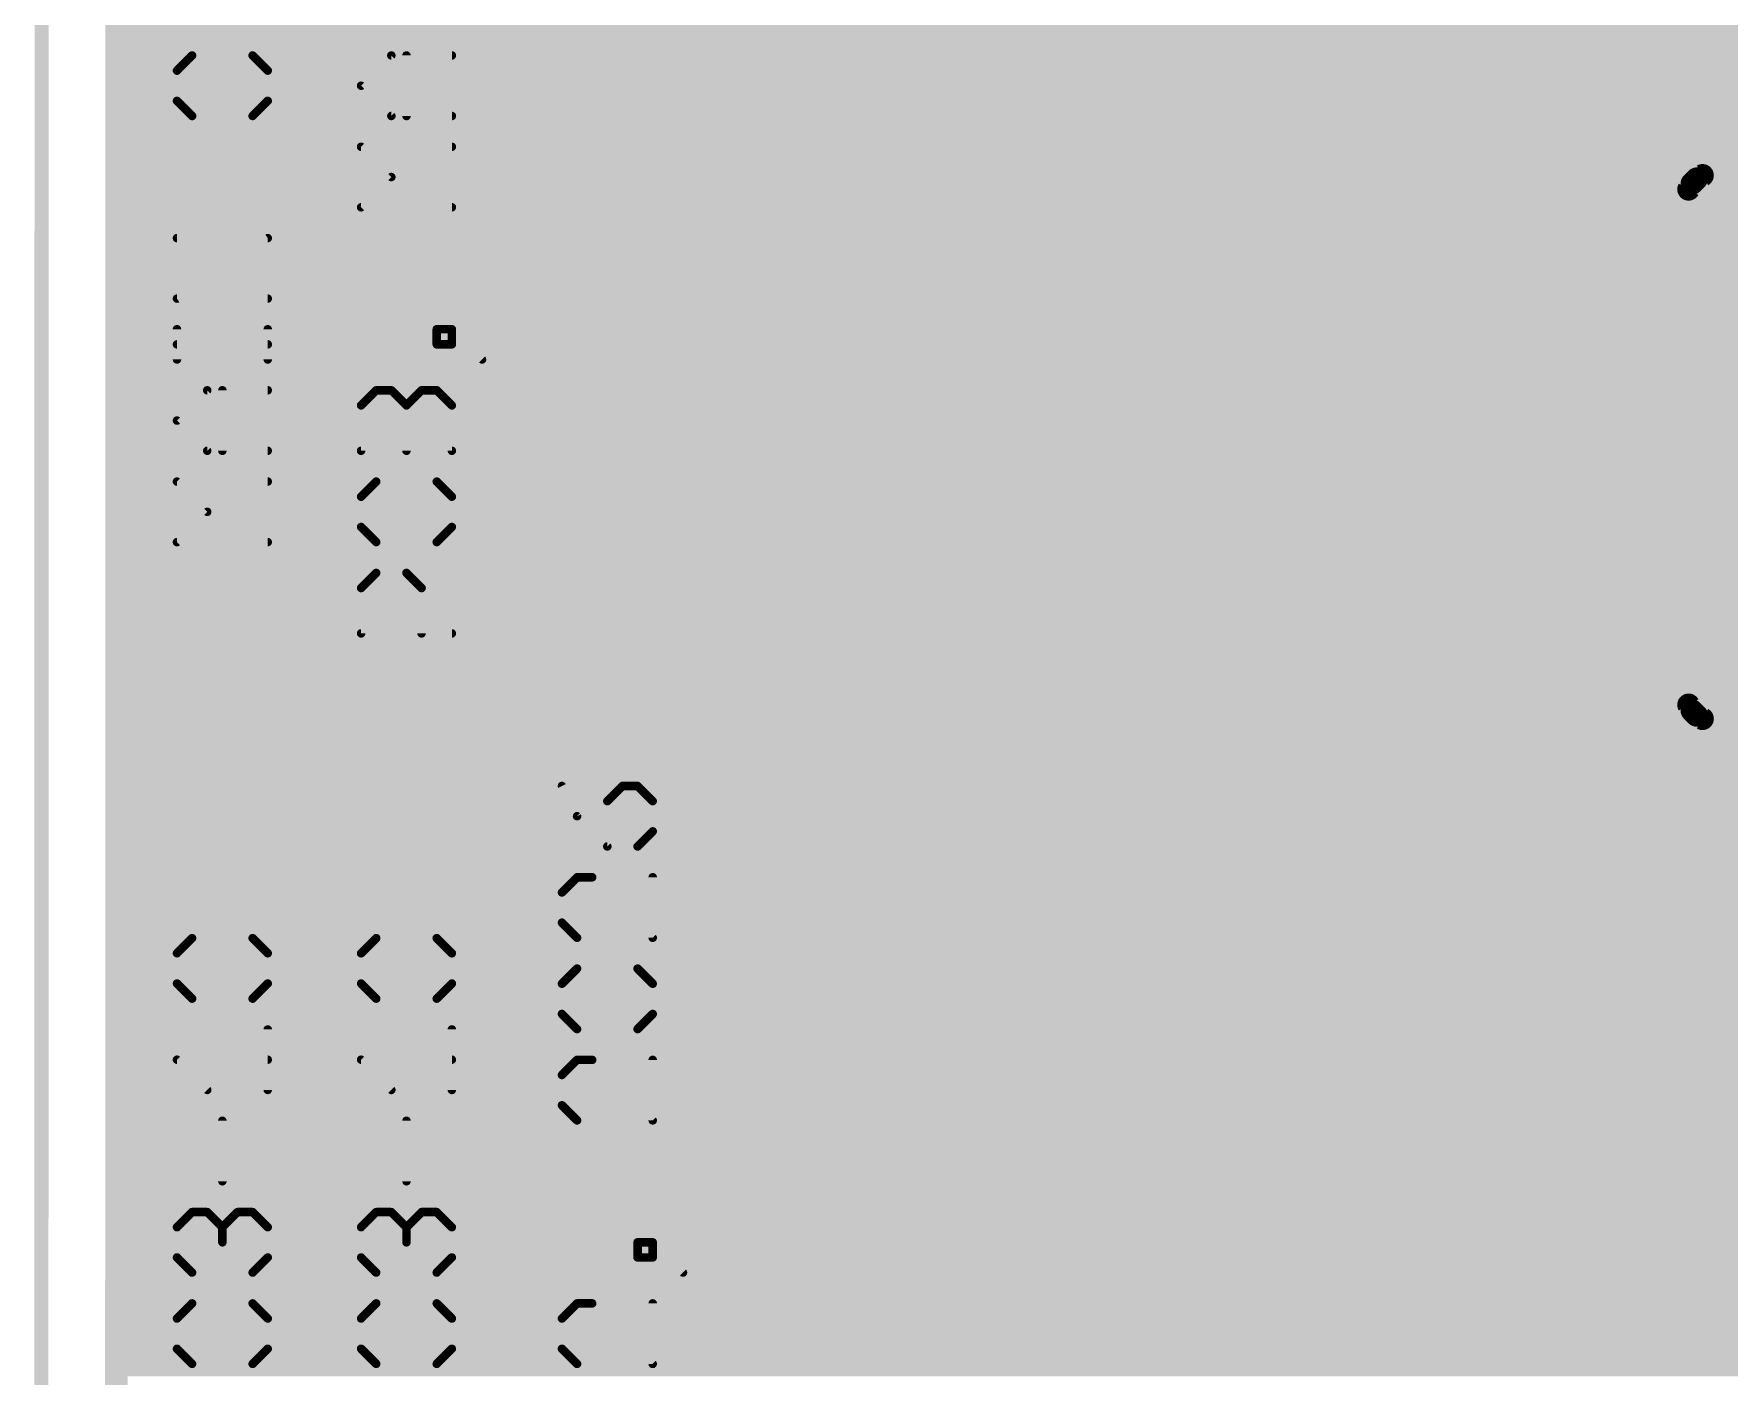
# Model space of a CAD drawing. Extents: x 0 to 10.8, y 0 to 6.1.
# Drawn here: x -0.006 to 1.19, y 1.608 to 2.556 of the extents above; entities that cross this region are included whole.
import ezdxf

# ---------------------------------------------------------------- set-up
doc = ezdxf.new("R2010")
doc.units = 0
for name, color, linetype in [('1', 22, 'CONTINUOUS'), ('16', 175, 'CONTINUOUS'), ('20', 7, 'CONTINUOUS'), ('25', 253, 'CONTINUOUS'), ('29', 253, 'CONTINUOUS'), ('31', 253, 'CONTINUOUS')]:
    doc.layers.add(name, color=color, linetype=linetype)

# ---------------------------------------------------------------- blocks, each defined once
blk = doc.blocks.new('RECT')
blk.add_solid([(-0.5, -0.5), (0.5, -0.5), (-0.5, 0.5), (0.5, 0.5)])

msp = doc.modelspace()

# ---------------------------------------------------------------- linework, layer by layer
at = {"layer": '1', "const_width": 0.016}
for points in [[(0.052252, 0.24398), (0.052953, 4.289807)], [(0.05265, 2.56), (1.534843, 2.56)], [(0.05265, 2.544), (1.550843, 2.544)], [(0.052646, 2.528), (1.566843, 2.528)], [(0.052642, 2.512), (1.582843, 2.512)], [(0.052642, 2.496), (1.598843, 2.496)], [(0.052638, 2.48), (1.614843, 2.48)], [(0.052634, 2.464), (1.630843, 2.464)], [(1.176248, 2.456854), (1.171673, 2.455626)], [(1.395626, 2.456854), (1.176248, 2.456854)], [(0.05263, 2.448), (1.163118, 2.448)], [(1.16185, 2.445803), (1.160622, 2.441228)], [(1.164217, 2.449909), (1.16185, 2.445803)], [(1.167567, 2.45326), (1.164217, 2.449909)], [(1.171673, 2.455626), (1.167567, 2.45326)], [(1.160622, 2.441228), (1.160622, 2.271846)], [(0.05263, 2.432), (1.160622, 2.432)], [(0.052626, 2.416), (1.160622, 2.416)], [(0.052622, 2.4), (1.160622, 2.4)], [(0.052622, 2.384), (1.160622, 2.384)], [(0.052618, 2.368), (1.160622, 2.368)], [(0.052614, 2.352), (1.160622, 2.352)], [(0.052614, 2.336), (1.160622, 2.336)], [(0.05261, 2.32), (1.160622, 2.32)], [(0.052606, 2.304), (1.160622, 2.304)], [(0.052602, 2.288), (1.160622, 2.288)], [(0.052602, 2.272), (1.160622, 2.272)], [(1.160622, 2.271846), (1.395606, 2.271846)], [(0.052598, 2.256), (1.395606, 2.256)], [(1.395606, 2.255862), (1.160622, 2.255862)], [(1.160622, 2.255862), (1.160622, 2.086484)], [(0.052594, 2.24), (1.160622, 2.24)], [(0.052594, 2.224), (1.160622, 2.224)], [(0.052591, 2.208), (1.160622, 2.208)], [(0.052587, 2.192), (1.160622, 2.192)], [(0.052587, 2.176), (1.160622, 2.176)], [(0.052583, 2.16), (1.160622, 2.16)], [(0.052579, 2.144), (1.160622, 2.144)], [(0.052575, 2.128), (1.160622, 2.128)], [(0.052575, 2.112), (1.160622, 2.112)], [(0.052571, 2.096), (1.160622, 2.096)], [(1.160622, 2.086484), (1.16185, 2.081909)], [(0.052567, 2.08), (1.162949, 2.08)], [(1.16185, 2.081909), (1.164217, 2.077803)], [(1.164217, 2.077803), (1.167567, 2.074453)], [(1.167567, 2.074453), (1.171673, 2.072087)], [(0.052567, 2.064), (1.651, 2.064)], [(1.171673, 2.072087), (1.176248, 2.070858)], [(1.176248, 2.070858), (1.395626, 2.070858)], [(0.052563, 2.048), (1.651, 2.048)], [(0.052559, 2.032), (1.651, 2.032)], [(0.052555, 2.016), (1.655654, 2.016)], [(0.052555, 2), (1.669843, 2)], [(0.052551, 1.984), (1.685843, 1.984)], [(0.052547, 1.968), (1.701843, 1.968)], [(0.052547, 1.952), (1.717843, 1.952)], [(0.052543, 1.936), (1.733843, 1.936)], [(0.052539, 1.92), (1.749673, 1.92)], [(0.052539, 1.904), (1.760189, 1.904)], [(0.052535, 1.888), (1.839, 1.888)], [(0.052531, 1.872), (1.796091, 1.872)], [(0.052528, 1.856), (1.789, 1.856)], [(0.052528, 1.84), (1.785303, 1.84)], [(0.052524, 1.824), (1.573193, 1.824)], [(0.05252, 1.808), (1.563846, 1.808)], [(0.05252, 1.792), (1.551846, 1.792)], [(0.052516, 1.776), (1.535846, 1.776)], [(0.052512, 1.76), (1.519846, 1.76)], [(0.052508, 1.744), (1.503846, 1.744)], [(0.052508, 1.728), (1.487846, 1.728)], [(0.052504, 1.712), (1.471846, 1.712)], [(0.0525, 1.696), (1.455846, 1.696)], [(0.0525, 1.68), (1.439846, 1.68)], [(0.052496, 1.664), (1.423846, 1.664)], [(0.052492, 1.648), (1.407846, 1.648)], [(0.052492, 1.632), (1.391846, 1.632)], [(0.052488, 1.616), (1.375846, 1.616)]]:
    msp.add_lwpolyline(points, dxfattribs=at)
at = {"layer": '1', "const_width": 0.008}
for points in [[(0.05265, 2.564, 1), (0.05265, 2.556)], [(0.05265, 2.548, 1), (0.05265, 2.54)], [(0.052646, 2.532, 1), (0.052646, 2.524)], [(0.052642, 2.516, 1), (0.052642, 2.508)], [(0.052642, 2.5, 1), (0.052642, 2.492)], [(0.052638, 2.484, 1), (0.052638, 2.476)], [(0.052634, 2.468, 1), (0.052634, 2.46)], [(1.176248, 2.460854, 1), (1.176248, 2.452854)], [(1.177285, 2.452991, 1), (1.175211, 2.460717)], [(0.05263, 2.452, 1), (0.05263, 2.444)], [(1.165714, 2.444766, 1), (1.157987, 2.44684)], [(1.161388, 2.452738, 1), (1.167045, 2.447081)], [(1.167682, 2.447912, 1), (1.160751, 2.451907)], [(1.163118, 2.444, 1), (1.163118, 2.452)], [(1.16557, 2.456726, 1), (1.169564, 2.449794)], [(1.170395, 2.450431, 1), (1.164739, 2.456088)], [(1.170636, 2.459489, 1), (1.17271, 2.451763)], [(1.17367, 2.45216, 1), (1.169676, 2.459092)], [(1.164622, 2.441228, 1), (1.156622, 2.441228)], [(1.156759, 2.442266, 1), (1.164485, 2.440191)], [(1.158385, 2.4478, 1), (1.165316, 2.443806)], [(0.05263, 2.436, 1), (0.05263, 2.428)], [(1.160622, 2.428, 1), (1.160622, 2.436)], [(0.052626, 2.42, 1), (0.052626, 2.412)], [(1.160622, 2.412, 1), (1.160622, 2.42)], [(0.052622, 2.404, 1), (0.052622, 2.396)], [(1.160622, 2.396, 1), (1.160622, 2.404)], [(0.052622, 2.388, 1), (0.052622, 2.38)], [(1.160622, 2.38, 1), (1.160622, 2.388)], [(0.052618, 2.372, 1), (0.052618, 2.364)], [(1.160622, 2.364, 1), (1.160622, 2.372)], [(0.052614, 2.356, 1), (0.052614, 2.348)], [(1.160622, 2.348, 1), (1.160622, 2.356)], [(0.052614, 2.34, 1), (0.052614, 2.332)], [(1.160622, 2.332, 1), (1.160622, 2.34)], [(0.05261, 2.324, 1), (0.05261, 2.316)], [(1.160622, 2.316, 1), (1.160622, 2.324)], [(0.052606, 2.308, 1), (0.052606, 2.3)], [(1.160622, 2.3, 1), (1.160622, 2.308)], [(0.052602, 2.292, 1), (0.052602, 2.284)], [(1.160622, 2.284, 1), (1.160622, 2.292)], [(0.052602, 2.276, 1), (0.052602, 2.268)], [(1.160622, 2.275846, 1), (1.160622, 2.267846)], [(1.156622, 2.271846, 1), (1.164622, 2.271846)], [(1.160622, 2.268, 1), (1.160622, 2.276)], [(0.052598, 2.26, 1), (0.052598, 2.252)], [(1.160622, 2.259862, 1), (1.160622, 2.251862)], [(1.164622, 2.255862, 1), (1.156622, 2.255862)], [(0.052594, 2.244, 1), (0.052594, 2.236)], [(1.160622, 2.236, 1), (1.160622, 2.244)], [(0.052594, 2.228, 1), (0.052594, 2.22)], [(1.160622, 2.22, 1), (1.160622, 2.228)], [(0.052591, 2.212, 1), (0.052591, 2.204)], [(1.160622, 2.204, 1), (1.160622, 2.212)], [(0.052587, 2.196, 1), (0.052587, 2.188)], [(1.160622, 2.188, 1), (1.160622, 2.196)], [(0.052587, 2.18, 1), (0.052587, 2.172)], [(1.160622, 2.172, 1), (1.160622, 2.18)], [(0.052583, 2.164, 1), (0.052583, 2.156)], [(1.160622, 2.156, 1), (1.160622, 2.164)], [(0.052579, 2.148, 1), (0.052579, 2.14)], [(1.160622, 2.14, 1), (1.160622, 2.148)], [(0.052575, 2.132, 1), (0.052575, 2.124)], [(1.160622, 2.124, 1), (1.160622, 2.132)], [(0.052575, 2.116, 1), (0.052575, 2.108)], [(1.160622, 2.108, 1), (1.160622, 2.116)], [(0.052571, 2.1, 1), (0.052571, 2.092)], [(1.164485, 2.087522, 1), (1.156759, 2.085447)], [(1.160622, 2.092, 1), (1.160622, 2.1)], [(0.052567, 2.084, 1), (0.052567, 2.076)], [(1.156622, 2.086484, 1), (1.164622, 2.086484)], [(1.165316, 2.083907, 1), (1.158385, 2.079912)], [(1.157987, 2.080872, 1), (1.165714, 2.082947)], [(1.167045, 2.080632, 1), (1.161388, 2.074975)], [(1.160751, 2.075806, 1), (1.167682, 2.0798)], [(1.162949, 2.076, 1), (1.162949, 2.084)], [(1.169564, 2.077919, 1), (1.16557, 2.070987)], [(0.052567, 2.068, 1), (0.052567, 2.06)], [(1.164739, 2.071624, 1), (1.170395, 2.077281)], [(1.17271, 2.07595, 1), (1.170636, 2.068223)], [(1.169676, 2.068621, 1), (1.17367, 2.075552)], [(1.176248, 2.074858, 1), (1.176248, 2.066858)], [(1.175211, 2.066995, 1), (1.177285, 2.074721)], [(0.052563, 2.052, 1), (0.052563, 2.044)], [(0.052559, 2.036, 1), (0.052559, 2.028)], [(0.052555, 2.02, 1), (0.052555, 2.012)], [(0.052555, 2.004, 1), (0.052555, 1.996)], [(0.052551, 1.988, 1), (0.052551, 1.98)], [(0.052547, 1.972, 1), (0.052547, 1.964)], [(0.052547, 1.956, 1), (0.052547, 1.948)], [(0.052543, 1.94, 1), (0.052543, 1.932)], [(0.052539, 1.924, 1), (0.052539, 1.916)], [(0.052539, 1.908, 1), (0.052539, 1.9)], [(0.052535, 1.892, 1), (0.052535, 1.884)], [(0.052531, 1.876, 1), (0.052531, 1.868)], [(0.052528, 1.86, 1), (0.052528, 1.852)], [(0.052528, 1.844, 1), (0.052528, 1.836)], [(0.052524, 1.828, 1), (0.052524, 1.82)], [(0.05252, 1.812, 1), (0.05252, 1.804)], [(0.05252, 1.796, 1), (0.05252, 1.788)], [(0.052516, 1.78, 1), (0.052516, 1.772)], [(0.052512, 1.764, 1), (0.052512, 1.756)], [(0.052508, 1.748, 1), (0.052508, 1.74)], [(0.052508, 1.732, 1), (0.052508, 1.724)], [(0.052504, 1.716, 1), (0.052504, 1.708)], [(0.0525, 1.7, 1), (0.0525, 1.692)], [(0.0525, 1.684, 1), (0.0525, 1.676)], [(0.052496, 1.668, 1), (0.052496, 1.66)], [(0.052492, 1.652, 1), (0.052492, 1.644)], [(0.052492, 1.636, 1), (0.052492, 1.628)], [(0.052488, 1.62, 1), (0.052488, 1.612)]]:
    msp.add_lwpolyline(points, format="xyb", dxfattribs=at)
at = {"layer": '16', "const_width": 0.016}
for points in [[(0.052252, 0.24398), (0.052953, 4.289807)], [(0.05265, 2.56), (1.474846, 2.56)], [(0.05265, 2.544), (1.490846, 2.544)], [(0.052646, 2.528), (1.506846, 2.528)], [(0.052642, 2.512), (1.522846, 2.512)], [(0.052642, 2.496), (1.538846, 2.496)], [(0.052638, 2.48), (1.554846, 2.48)], [(0.052634, 2.464), (1.570846, 2.464)], [(0.05263, 2.448), (1.586846, 2.448)], [(0.05263, 2.432), (1.602846, 2.432)], [(0.052626, 2.416), (1.618846, 2.416)], [(0.052622, 2.4), (1.634846, 2.4)], [(0.052622, 2.384), (1.650846, 2.384)], [(0.052618, 2.368), (1.666846, 2.368)], [(0.052614, 2.352), (1.682846, 2.352)], [(0.052614, 2.336), (1.698846, 2.336)], [(0.05261, 2.32), (1.714846, 2.32)], [(0.052606, 2.304), (1.730846, 2.304)], [(0.052602, 2.288), (1.746846, 2.288)], [(0.052602, 2.272), (1.762846, 2.272)], [(0.052598, 2.256), (1.778846, 2.256)], [(0.052594, 2.24), (1.794846, 2.24)], [(0.052594, 2.224), (1.810846, 2.224)], [(0.052591, 2.208), (1.826846, 2.208)], [(0.052587, 2.192), (1.842846, 2.192)], [(0.052587, 2.176), (1.858846, 2.176)], [(0.052583, 2.16), (1.874846, 2.16)], [(0.052579, 2.144), (1.890846, 2.144)], [(0.052575, 2.128), (1.906846, 2.128)], [(0.052575, 2.112), (1.767303, 2.112)], [(0.052571, 2.096), (1.751303, 2.096)], [(0.052567, 2.08), (1.735303, 2.08)], [(0.052567, 2.064), (1.719303, 2.064)], [(0.052563, 2.048), (1.703303, 2.048)], [(0.052559, 2.032), (1.687303, 2.032)], [(0.052555, 2.016), (1.671303, 2.016)], [(0.052555, 2), (1.655303, 2)], [(0.052551, 1.984), (1.639303, 1.984)], [(0.052547, 1.968), (1.623303, 1.968)], [(0.052547, 1.952), (1.607303, 1.952)], [(0.052543, 1.936), (1.591303, 1.936)], [(0.052539, 1.92), (1.575303, 1.92)], [(0.052539, 1.904), (1.559303, 1.904)], [(0.052535, 1.888), (1.543303, 1.888)], [(0.052531, 1.872), (1.527303, 1.872)], [(0.052528, 1.856), (1.511303, 1.856)], [(0.052528, 1.84), (1.495303, 1.84)], [(0.052524, 1.824), (1.479303, 1.824)], [(0.05252, 1.808), (1.463303, 1.808)], [(0.05252, 1.792), (1.447303, 1.792)], [(0.052516, 1.776), (1.431303, 1.776)], [(0.052512, 1.76), (1.415303, 1.76)], [(0.052508, 1.744), (1.399303, 1.744)], [(0.052508, 1.728), (1.383303, 1.728)], [(0.052504, 1.712), (1.367303, 1.712)], [(0.0525, 1.696), (1.351303, 1.696)], [(0.0525, 1.68), (1.335303, 1.68)], [(0.052496, 1.664), (1.319303, 1.664)], [(0.052492, 1.648), (1.303303, 1.648)], [(0.052492, 1.632), (1.287303, 1.632)], [(0.052488, 1.616), (1.271303, 1.616)]]:
    msp.add_lwpolyline(points, dxfattribs=at)
at = {"layer": '16', "const_width": 0.008}
for points in [[(0.05265, 2.564, 1), (0.05265, 2.556)], [(0.05265, 2.548, 1), (0.05265, 2.54)], [(0.052646, 2.532, 1), (0.052646, 2.524)], [(0.052642, 2.516, 1), (0.052642, 2.508)], [(0.052642, 2.5, 1), (0.052642, 2.492)], [(0.052638, 2.484, 1), (0.052638, 2.476)], [(0.052634, 2.468, 1), (0.052634, 2.46)], [(0.05263, 2.452, 1), (0.05263, 2.444)], [(0.05263, 2.436, 1), (0.05263, 2.428)], [(0.052626, 2.42, 1), (0.052626, 2.412)], [(0.052622, 2.404, 1), (0.052622, 2.396)], [(0.052622, 2.388, 1), (0.052622, 2.38)], [(0.052618, 2.372, 1), (0.052618, 2.364)], [(0.052614, 2.356, 1), (0.052614, 2.348)], [(0.052614, 2.34, 1), (0.052614, 2.332)], [(0.05261, 2.324, 1), (0.05261, 2.316)], [(0.052606, 2.308, 1), (0.052606, 2.3)], [(0.052602, 2.292, 1), (0.052602, 2.284)], [(0.052602, 2.276, 1), (0.052602, 2.268)], [(0.052598, 2.26, 1), (0.052598, 2.252)], [(0.052594, 2.244, 1), (0.052594, 2.236)], [(0.052594, 2.228, 1), (0.052594, 2.22)], [(0.052591, 2.212, 1), (0.052591, 2.204)], [(0.052587, 2.196, 1), (0.052587, 2.188)], [(0.052587, 2.18, 1), (0.052587, 2.172)], [(0.052583, 2.164, 1), (0.052583, 2.156)], [(0.052579, 2.148, 1), (0.052579, 2.14)], [(0.052575, 2.132, 1), (0.052575, 2.124)], [(0.052575, 2.116, 1), (0.052575, 2.108)], [(0.052571, 2.1, 1), (0.052571, 2.092)], [(0.052567, 2.084, 1), (0.052567, 2.076)], [(0.052567, 2.068, 1), (0.052567, 2.06)], [(0.052563, 2.052, 1), (0.052563, 2.044)], [(0.052559, 2.036, 1), (0.052559, 2.028)], [(0.052555, 2.02, 1), (0.052555, 2.012)], [(0.052555, 2.004, 1), (0.052555, 1.996)], [(0.052551, 1.988, 1), (0.052551, 1.98)], [(0.052547, 1.972, 1), (0.052547, 1.964)], [(0.052547, 1.956, 1), (0.052547, 1.948)], [(0.052543, 1.94, 1), (0.052543, 1.932)], [(0.052539, 1.924, 1), (0.052539, 1.916)], [(0.052539, 1.908, 1), (0.052539, 1.9)], [(0.052535, 1.892, 1), (0.052535, 1.884)], [(0.052531, 1.876, 1), (0.052531, 1.868)], [(0.052528, 1.86, 1), (0.052528, 1.852)], [(0.052528, 1.844, 1), (0.052528, 1.836)], [(0.052524, 1.828, 1), (0.052524, 1.82)], [(0.05252, 1.812, 1), (0.05252, 1.804)], [(0.05252, 1.796, 1), (0.05252, 1.788)], [(0.052516, 1.78, 1), (0.052516, 1.772)], [(0.052512, 1.764, 1), (0.052512, 1.756)], [(0.052508, 1.748, 1), (0.052508, 1.74)], [(0.052508, 1.732, 1), (0.052508, 1.724)], [(0.052504, 1.716, 1), (0.052504, 1.708)], [(0.0525, 1.7, 1), (0.0525, 1.692)], [(0.0525, 1.684, 1), (0.0525, 1.676)], [(0.052496, 1.668, 1), (0.052496, 1.66)], [(0.052492, 1.652, 1), (0.052492, 1.644)], [(0.052492, 1.636, 1), (0.052492, 1.628)], [(0.052488, 1.62, 1), (0.052488, 1.612)]]:
    msp.add_lwpolyline(points, format="xyb", dxfattribs=at)
at = {"layer": '20', "const_width": 0.01}
msp.add_lwpolyline([(0, 4.527559), (-0.000787, -0.007874)], dxfattribs=at)
at = {"layer": '25', "const_width": 0.006}
for points in [[(0.105846, 2.540264), (0.095173, 2.529587)], [(0.159224, 2.529587), (0.148551, 2.540264)], [(0.225094, 2.518913), (0.246445, 2.540264)], [(0.246445, 2.540264), (0.289146, 2.540264)], [(0.257122, 2.497563), (0.257122, 2.540264)], [(0.095173, 2.529587), (0.095173, 2.508236)], [(0.159224, 2.508236), (0.159224, 2.529587)], [(0.246445, 2.497563), (0.225094, 2.518913)], [(0.095173, 2.508236), (0.105846, 2.497563)], [(0.105846, 2.497563), (0.148551, 2.497563)], [(0.148551, 2.497563), (0.159224, 2.508236)], [(0.289146, 2.497563), (0.246445, 2.497563)], [(0.246445, 2.454461), (0.225094, 2.475811)], [(0.225094, 2.475811), (0.289146, 2.475811)], [(0.225094, 2.43311), (0.246445, 2.454461)], [(0.289146, 2.43311), (0.225094, 2.43311)], [(0.095173, 2.368657), (0.159224, 2.411358)], [(0.159224, 2.411358), (0.095173, 2.411358)], [(0.159224, 2.368657), (0.095173, 2.368657)], [(0.095173, 2.325689), (0.095173, 2.347039)], [(0.159224, 2.325689), (0.159224, 2.347039)], [(0.289146, 2.347039), (0.278472, 2.347039)], [(0.278472, 2.347039), (0.278472, 2.336362)], [(0.310496, 2.325689), (0.289146, 2.347039)], [(0.289146, 2.336362), (0.289146, 2.347039)], [(0.159224, 2.336362), (0.095173, 2.336362)], [(0.278472, 2.336362), (0.289146, 2.336362)], [(0.095173, 2.282587), (0.116524, 2.303937)], [(0.116524, 2.303937), (0.159224, 2.303937)], [(0.127201, 2.261236), (0.127201, 2.303937)], [(0.225094, 2.29326), (0.235768, 2.303937)], [(0.235768, 2.303937), (0.246445, 2.303937)], [(0.246445, 2.303937), (0.257122, 2.29326)], [(0.257122, 2.29326), (0.267795, 2.303937)], [(0.267795, 2.303937), (0.278472, 2.303937)], [(0.278472, 2.303937), (0.289146, 2.29326)], [(0.116524, 2.261236), (0.095173, 2.282587)], [(0.225094, 2.261236), (0.225094, 2.29326)], [(0.257122, 2.261236), (0.257122, 2.29326)], [(0.289146, 2.29326), (0.289146, 2.261236)], [(0.159224, 2.261236), (0.116524, 2.261236)], [(0.289146, 2.261236), (0.225094, 2.261236)], [(0.116524, 2.218134), (0.095173, 2.239484)], [(0.095173, 2.239484), (0.159224, 2.239484)], [(0.235768, 2.239484), (0.225094, 2.228807)], [(0.289146, 2.228807), (0.278472, 2.239484)], [(0.225094, 2.228807), (0.225094, 2.207457)], [(0.289146, 2.207457), (0.289146, 2.228807)], [(0.095173, 2.196783), (0.116524, 2.218134)], [(0.225094, 2.207457), (0.235768, 2.196783)], [(0.278472, 2.196783), (0.289146, 2.207457)], [(0.159224, 2.196783), (0.095173, 2.196783)], [(0.235768, 2.196783), (0.278472, 2.196783)], [(0.225094, 2.164354), (0.235768, 2.175031)], [(0.235768, 2.175031), (0.257122, 2.175031)], [(0.257122, 2.175031), (0.267795, 2.164354)], [(0.225094, 2.132331), (0.225094, 2.164354)], [(0.267795, 2.164354), (0.267795, 2.132331)], [(0.289146, 2.132331), (0.225094, 2.132331)], [(0.366827, 2.024642), (0.3775, 2.003291)], [(0.409528, 2.024642), (0.398854, 2.013965)], [(0.420205, 2.024642), (0.409528, 2.024642)], [(0.430878, 2.013965), (0.420205, 2.024642)], [(0.398854, 2.013965), (0.398854, 1.981941)], [(0.430878, 1.992614), (0.430878, 2.013965)], [(0.3775, 2.003291), (0.398854, 1.981941)], [(0.420205, 1.981941), (0.430878, 1.992614)], [(0.398854, 1.981941), (0.420205, 1.981941)], [(0.3775, 1.960189), (0.366827, 1.949512)], [(0.388177, 1.960189), (0.3775, 1.960189)], [(0.430878, 1.917488), (0.388177, 1.960189)], [(0.430878, 1.960189), (0.430878, 1.917488)], [(0.366827, 1.949512), (0.366827, 1.928161)], [(0.366827, 1.928161), (0.3775, 1.917488)], [(0.095173, 1.906543), (0.105846, 1.91722)], [(0.105846, 1.91722), (0.148551, 1.91722)], [(0.148551, 1.87452), (0.105846, 1.91722)], [(0.148551, 1.91722), (0.159224, 1.906543)], [(0.225094, 1.906543), (0.235768, 1.91722)], [(0.235768, 1.91722), (0.278472, 1.91722)], [(0.278472, 1.87452), (0.235768, 1.91722)], [(0.278472, 1.91722), (0.289146, 1.906543)], [(0.095173, 1.885193), (0.095173, 1.906543)], [(0.159224, 1.906543), (0.159224, 1.885193)], [(0.225094, 1.885193), (0.225094, 1.906543)], [(0.289146, 1.906543), (0.289146, 1.885193)], [(0.366827, 1.885059), (0.3775, 1.895736)], [(0.3775, 1.895736), (0.420205, 1.895736)], [(0.420205, 1.853035), (0.3775, 1.895736)], [(0.420205, 1.895736), (0.430878, 1.885059)], [(0.105846, 1.87452), (0.095173, 1.885193)], [(0.159224, 1.885193), (0.148551, 1.87452)], [(0.235768, 1.87452), (0.225094, 1.885193)], [(0.289146, 1.885193), (0.278472, 1.87452)], [(0.366827, 1.863709), (0.366827, 1.885059)], [(0.430878, 1.885059), (0.430878, 1.863709)], [(0.148551, 1.87452), (0.105846, 1.87452)], [(0.278472, 1.87452), (0.235768, 1.87452)], [(0.3775, 1.853035), (0.366827, 1.863709)], [(0.430878, 1.863709), (0.420205, 1.853035)], [(0.159224, 1.810067), (0.159224, 1.852768)], [(0.289146, 1.810067), (0.289146, 1.852768)], [(0.420205, 1.853035), (0.3775, 1.853035)], [(0.116524, 1.810067), (0.095173, 1.831417)], [(0.095173, 1.831417), (0.159224, 1.831417)], [(0.246445, 1.810067), (0.225094, 1.831417)], [(0.225094, 1.831417), (0.289146, 1.831417)], [(0.3775, 1.831283), (0.366827, 1.820606)], [(0.388177, 1.831283), (0.3775, 1.831283)], [(0.430878, 1.788583), (0.388177, 1.831283)], [(0.430878, 1.831283), (0.430878, 1.788583)], [(0.366827, 1.820606), (0.366827, 1.799256)], [(0.366827, 1.799256), (0.3775, 1.788583)], [(0.127201, 1.745614), (0.127201, 1.788315)], [(0.257122, 1.745614), (0.257122, 1.788315)], [(0.095173, 1.713185), (0.105846, 1.723862)], [(0.105846, 1.723862), (0.116524, 1.723862)], [(0.116524, 1.723862), (0.127201, 1.713185)], [(0.127201, 1.713185), (0.137874, 1.723862)], [(0.137874, 1.723862), (0.148551, 1.723862)], [(0.148551, 1.723862), (0.159224, 1.713185)], [(0.225094, 1.713185), (0.235768, 1.723862)], [(0.235768, 1.723862), (0.246445, 1.723862)], [(0.246445, 1.723862), (0.257122, 1.713185)], [(0.257122, 1.713185), (0.267795, 1.723862)], [(0.267795, 1.723862), (0.278472, 1.723862)], [(0.278472, 1.723862), (0.289146, 1.713185)], [(0.095173, 1.691835), (0.095173, 1.713185)], [(0.127201, 1.713185), (0.127201, 1.702512)], [(0.159224, 1.713185), (0.159224, 1.691835)], [(0.225094, 1.691835), (0.225094, 1.713185)], [(0.257122, 1.713185), (0.257122, 1.702512)], [(0.289146, 1.713185), (0.289146, 1.691835)], [(0.430878, 1.702512), (0.420205, 1.702512)], [(0.420205, 1.702512), (0.420205, 1.691835)], [(0.452228, 1.681161), (0.430878, 1.702512)], [(0.430878, 1.691835), (0.430878, 1.702512)], [(0.105846, 1.681161), (0.095173, 1.691835)], [(0.159224, 1.691835), (0.148551, 1.681161)], [(0.235768, 1.681161), (0.225094, 1.691835)], [(0.289146, 1.691835), (0.278472, 1.681161)], [(0.420205, 1.691835), (0.430878, 1.691835)], [(0.095173, 1.648732), (0.105846, 1.659409)], [(0.095173, 1.627382), (0.095173, 1.648732)], [(0.105846, 1.659409), (0.148551, 1.659409)], [(0.148551, 1.616709), (0.105846, 1.659409)], [(0.148551, 1.659409), (0.159224, 1.648732)], [(0.159224, 1.648732), (0.159224, 1.627382)], [(0.225094, 1.648732), (0.235768, 1.659409)], [(0.225094, 1.627382), (0.225094, 1.648732)], [(0.235768, 1.659409), (0.278472, 1.659409)], [(0.278472, 1.616709), (0.235768, 1.659409)], [(0.278472, 1.659409), (0.289146, 1.648732)], [(0.289146, 1.648732), (0.289146, 1.627382)], [(0.3775, 1.659409), (0.366827, 1.648732)], [(0.366827, 1.648732), (0.366827, 1.627382)], [(0.388177, 1.659409), (0.3775, 1.659409)], [(0.430878, 1.616709), (0.388177, 1.659409)], [(0.430878, 1.659409), (0.430878, 1.616709)], [(0.105846, 1.616709), (0.095173, 1.627382)], [(0.159224, 1.627382), (0.148551, 1.616709)], [(0.235768, 1.616709), (0.225094, 1.627382)], [(0.289146, 1.627382), (0.278472, 1.616709)], [(0.366827, 1.627382), (0.3775, 1.616709)], [(0.148551, 1.616709), (0.105846, 1.616709)], [(0.278472, 1.616709), (0.235768, 1.616709)]]:
    msp.add_lwpolyline(points, dxfattribs=at)
at = {"layer": '25', "const_width": 0.003}
for points in [[(0.106907, 2.539203, 1), (0.104786, 2.541324)], [(0.149612, 2.541324, 1), (0.14749, 2.539203)], [(0.246445, 2.541764, 1), (0.246445, 2.538764)], [(0.247506, 2.539203, 1), (0.245384, 2.541324)], [(0.258622, 2.540264, 1), (0.255622, 2.540264)], [(0.289146, 2.538764, 1), (0.289146, 2.541764)], [(0.096673, 2.529587, 1), (0.093673, 2.529587)], [(0.094112, 2.530647, 1), (0.096234, 2.528526)], [(0.160724, 2.529587, 1), (0.157724, 2.529587)], [(0.158164, 2.528526, 1), (0.160285, 2.530647)], [(0.226155, 2.519974, 1), (0.224034, 2.517853)], [(0.224034, 2.519974, 1), (0.226155, 2.517853)], [(0.093673, 2.508236, 1), (0.096673, 2.508236)], [(0.096234, 2.509297, 1), (0.094113, 2.507176)], [(0.105846, 2.499063, 1), (0.105846, 2.496063)], [(0.104786, 2.496502, 1), (0.106907, 2.498624)], [(0.147491, 2.498624, 1), (0.149612, 2.496502)], [(0.148551, 2.496063, 1), (0.148551, 2.499063)], [(0.157724, 2.508236, 1), (0.160724, 2.508236)], [(0.160285, 2.507176, 1), (0.158164, 2.509297)], [(0.246445, 2.499063, 1), (0.246445, 2.496063)], [(0.245384, 2.496502, 1), (0.247506, 2.498624)], [(0.289146, 2.496063, 1), (0.289146, 2.499063)], [(0.255622, 2.497563, 1), (0.258622, 2.497563)], [(0.226155, 2.476872, 1), (0.224034, 2.47475)], [(0.225094, 2.477311, 1), (0.225094, 2.474311)], [(0.289146, 2.474311, 1), (0.289146, 2.477311)], [(0.247506, 2.4534, 1), (0.245384, 2.455521)], [(0.245384, 2.4534, 1), (0.247506, 2.455521)], [(0.225094, 2.43461, 1), (0.225094, 2.43161)], [(0.224034, 2.434171, 1), (0.226155, 2.43205)], [(0.289146, 2.43161, 1), (0.289146, 2.43461)], [(0.095173, 2.412858, 1), (0.095173, 2.409858)], [(0.160056, 2.41011, 1), (0.158392, 2.412606)], [(0.159224, 2.409858, 1), (0.159224, 2.412858)], [(0.095173, 2.370157, 1), (0.095173, 2.367157)], [(0.094341, 2.369906, 1), (0.096005, 2.367409)], [(0.159224, 2.367157, 1), (0.159224, 2.370157)], [(0.096673, 2.347039, 1), (0.093673, 2.347039)], [(0.160724, 2.347039, 1), (0.157724, 2.347039)], [(0.278472, 2.348539, 1), (0.278472, 2.345539)], [(0.279972, 2.347039, 1), (0.276972, 2.347039)], [(0.290206, 2.3481, 1), (0.288085, 2.345979)], [(0.290646, 2.347039, 1), (0.287646, 2.347039)], [(0.289146, 2.345539, 1), (0.289146, 2.348539)], [(0.095173, 2.337862, 1), (0.095173, 2.334862)], [(0.159224, 2.334862, 1), (0.159224, 2.337862)], [(0.278472, 2.337862, 1), (0.278472, 2.334862)], [(0.276972, 2.336362, 1), (0.279972, 2.336362)], [(0.287646, 2.336362, 1), (0.290646, 2.336362)], [(0.289146, 2.334862, 1), (0.289146, 2.337862)], [(0.093673, 2.325689, 1), (0.096673, 2.325689)], [(0.157724, 2.325689, 1), (0.160724, 2.325689)], [(0.309435, 2.324628, 1), (0.311557, 2.32675)], [(0.116524, 2.305437, 1), (0.116524, 2.302437)], [(0.117584, 2.302876, 1), (0.115463, 2.304998)], [(0.128701, 2.303937, 1), (0.125701, 2.303937)], [(0.159224, 2.302437, 1), (0.159224, 2.305437)], [(0.235768, 2.305437, 1), (0.235768, 2.302437)], [(0.236829, 2.302877, 1), (0.234707, 2.304997)], [(0.247506, 2.304998, 1), (0.245384, 2.302876)], [(0.246445, 2.302437, 1), (0.246445, 2.305437)], [(0.267795, 2.305437, 1), (0.267795, 2.302437)], [(0.268856, 2.302877, 1), (0.266734, 2.304997)], [(0.279533, 2.304997, 1), (0.277412, 2.302877)], [(0.278472, 2.302437, 1), (0.278472, 2.305437)], [(0.096234, 2.283647, 1), (0.094113, 2.281526)], [(0.094113, 2.283647, 1), (0.096234, 2.281526)], [(0.226594, 2.29326, 1), (0.223594, 2.29326)], [(0.224034, 2.29432, 1), (0.226155, 2.292199)], [(0.258622, 2.29326, 1), (0.255622, 2.29326)], [(0.256061, 2.29432, 1), (0.258183, 2.292199)], [(0.256061, 2.292199, 1), (0.258183, 2.294321)], [(0.290646, 2.29326, 1), (0.287646, 2.29326)], [(0.288085, 2.292199, 1), (0.290207, 2.29432)], [(0.116524, 2.262736, 1), (0.116524, 2.259736)], [(0.115463, 2.260176, 1), (0.117584, 2.262297)], [(0.125701, 2.261236, 1), (0.128701, 2.261236)], [(0.159224, 2.259736, 1), (0.159224, 2.262736)], [(0.225094, 2.262736, 1), (0.225094, 2.259736)], [(0.223594, 2.261236, 1), (0.226594, 2.261236)], [(0.255622, 2.261236, 1), (0.258622, 2.261236)], [(0.287646, 2.261236, 1), (0.290646, 2.261236)], [(0.289146, 2.259736, 1), (0.289146, 2.262736)], [(0.095173, 2.240984, 1), (0.095173, 2.237984)], [(0.096234, 2.240545, 1), (0.094113, 2.238424)], [(0.159224, 2.237984, 1), (0.159224, 2.240984)], [(0.236829, 2.238424, 1), (0.234707, 2.240545)], [(0.279533, 2.240545, 1), (0.277412, 2.238424)], [(0.226594, 2.228807, 1), (0.223594, 2.228807)], [(0.224034, 2.229868, 1), (0.226155, 2.227747)], [(0.290646, 2.228807, 1), (0.287646, 2.228807)], [(0.288085, 2.227747, 1), (0.290207, 2.229868)], [(0.117584, 2.217073, 1), (0.115463, 2.219195)], [(0.115463, 2.217073, 1), (0.117584, 2.219195)], [(0.223594, 2.207457, 1), (0.226594, 2.207457)], [(0.226155, 2.208517, 1), (0.224034, 2.206396)], [(0.287646, 2.207457, 1), (0.290646, 2.207457)], [(0.290206, 2.206396, 1), (0.288085, 2.208517)], [(0.095173, 2.198283, 1), (0.095173, 2.195283)], [(0.094113, 2.197844, 1), (0.096234, 2.195723)], [(0.159224, 2.195283, 1), (0.159224, 2.198283)], [(0.235768, 2.198283, 1), (0.235768, 2.195283)], [(0.234707, 2.195723, 1), (0.236828, 2.197844)], [(0.277412, 2.197844, 1), (0.279533, 2.195723)], [(0.278472, 2.195283, 1), (0.278472, 2.198283)], [(0.235768, 2.176531, 1), (0.235768, 2.173531)], [(0.236829, 2.173971, 1), (0.234707, 2.176092)], [(0.258183, 2.176092, 1), (0.256061, 2.173971)], [(0.257122, 2.173531, 1), (0.257122, 2.176531)], [(0.226594, 2.164354, 1), (0.223594, 2.164354)], [(0.224034, 2.165415, 1), (0.226155, 2.163294)], [(0.269295, 2.164354, 1), (0.266295, 2.164354)], [(0.266734, 2.163294, 1), (0.268856, 2.165415)], [(0.225094, 2.133831, 1), (0.225094, 2.130831)], [(0.223594, 2.132331, 1), (0.226594, 2.132331)], [(0.266295, 2.132331, 1), (0.269295, 2.132331)], [(0.289146, 2.130831, 1), (0.289146, 2.133831)], [(0.368168, 2.025312, 1), (0.365485, 2.023971)], [(0.409528, 2.026142, 1), (0.409528, 2.023142)], [(0.410588, 2.023581, 1), (0.408467, 2.025702)], [(0.421266, 2.025702, 1), (0.419144, 2.023581)], [(0.420205, 2.023142, 1), (0.420205, 2.026142)], [(0.400354, 2.013965, 1), (0.397354, 2.013965)], [(0.397793, 2.015025, 1), (0.399915, 2.012904)], [(0.432378, 2.013965, 1), (0.429378, 2.013965)], [(0.429817, 2.012904, 1), (0.431939, 2.015025)], [(0.378561, 2.004352, 1), (0.376439, 2.002231)], [(0.376158, 2.002621, 1), (0.378842, 2.003962)], [(0.429378, 1.992614, 1), (0.432378, 1.992614)], [(0.431939, 1.991554, 1), (0.429817, 1.993675)], [(0.398854, 1.983441, 1), (0.398854, 1.980441)], [(0.397354, 1.981941, 1), (0.400354, 1.981941)], [(0.397794, 1.98088, 1), (0.399915, 1.983002)], [(0.419144, 1.983002, 1), (0.421265, 1.98088)], [(0.420205, 1.980441, 1), (0.420205, 1.983441)], [(0.3775, 1.961689, 1), (0.3775, 1.958689)], [(0.378561, 1.959129, 1), (0.376439, 1.961249)], [(0.389238, 1.96125, 1), (0.387117, 1.959128)], [(0.388177, 1.958689, 1), (0.388177, 1.961689)], [(0.432378, 1.960189, 1), (0.429378, 1.960189)], [(0.368327, 1.949512, 1), (0.365327, 1.949512)], [(0.365766, 1.950572, 1), (0.367888, 1.948451)], [(0.367887, 1.929222, 1), (0.365766, 1.927101)], [(0.365327, 1.928161, 1), (0.368327, 1.928161)], [(0.105846, 1.91872, 1), (0.105846, 1.91572)], [(0.106907, 1.918281, 1), (0.104786, 1.91616)], [(0.106907, 1.91616, 1), (0.104786, 1.918281)], [(0.149612, 1.918281, 1), (0.14749, 1.91616)], [(0.148551, 1.91572, 1), (0.148551, 1.91872)], [(0.235768, 1.91872, 1), (0.235768, 1.91572)], [(0.236828, 1.918281, 1), (0.234707, 1.91616)], [(0.236829, 1.91616, 1), (0.234707, 1.918281)], [(0.279533, 1.918281, 1), (0.277412, 1.91616)], [(0.278472, 1.91572, 1), (0.278472, 1.91872)], [(0.376439, 1.916428, 1), (0.378561, 1.918549)], [(0.429378, 1.917488, 1), (0.432378, 1.917488)], [(0.429817, 1.916428, 1), (0.431939, 1.918549)], [(0.096673, 1.906543, 1), (0.093673, 1.906543)], [(0.094112, 1.907604, 1), (0.096234, 1.905483)], [(0.160724, 1.906543, 1), (0.157724, 1.906543)], [(0.158164, 1.905483, 1), (0.160285, 1.907604)], [(0.226594, 1.906543, 1), (0.223594, 1.906543)], [(0.224034, 1.907604, 1), (0.226155, 1.905483)], [(0.290646, 1.906543, 1), (0.287646, 1.906543)], [(0.288085, 1.905483, 1), (0.290207, 1.907604)], [(0.378561, 1.896797, 1), (0.376439, 1.894676)], [(0.3775, 1.897236, 1), (0.3775, 1.894236)], [(0.378561, 1.894676, 1), (0.376439, 1.896797)], [(0.421266, 1.896797, 1), (0.419144, 1.894676)], [(0.420205, 1.894236, 1), (0.420205, 1.897236)], [(0.096234, 1.886254, 1), (0.094113, 1.884132)], [(0.093673, 1.885193, 1), (0.096673, 1.885193)], [(0.157724, 1.885193, 1), (0.160724, 1.885193)], [(0.160285, 1.884132, 1), (0.158164, 1.886254)], [(0.226155, 1.886254, 1), (0.224034, 1.884132)], [(0.223594, 1.885193, 1), (0.226594, 1.885193)], [(0.287646, 1.885193, 1), (0.290646, 1.885193)], [(0.290206, 1.884132, 1), (0.288085, 1.886254)], [(0.368327, 1.885059, 1), (0.365327, 1.885059)], [(0.365766, 1.88612, 1), (0.367888, 1.883999)], [(0.432378, 1.885059, 1), (0.429378, 1.885059)], [(0.429817, 1.883999, 1), (0.431939, 1.88612)], [(0.105846, 1.87602, 1), (0.105846, 1.87302)], [(0.104786, 1.873459, 1), (0.106907, 1.87558)], [(0.147491, 1.87558, 1), (0.149612, 1.873459)], [(0.147491, 1.873459, 1), (0.149612, 1.87558)], [(0.148551, 1.87302, 1), (0.148551, 1.87602)], [(0.235768, 1.87602, 1), (0.235768, 1.87302)], [(0.234707, 1.873459, 1), (0.236828, 1.87558)], [(0.277412, 1.87558, 1), (0.279533, 1.873459)], [(0.277412, 1.873459, 1), (0.279533, 1.87558)], [(0.278472, 1.87302, 1), (0.278472, 1.87602)], [(0.367887, 1.864769, 1), (0.365766, 1.862648)], [(0.431939, 1.862648, 1), (0.429817, 1.864769)], [(0.160724, 1.852768, 1), (0.157724, 1.852768)], [(0.290646, 1.852768, 1), (0.287646, 1.852768)], [(0.365327, 1.863709, 1), (0.368327, 1.863709)], [(0.3775, 1.854535, 1), (0.3775, 1.851535)], [(0.376439, 1.851975, 1), (0.378561, 1.854096)], [(0.419144, 1.854096, 1), (0.421265, 1.851975)], [(0.419144, 1.851975, 1), (0.421265, 1.854096)], [(0.420205, 1.851535, 1), (0.420205, 1.854535)], [(0.429378, 1.863709, 1), (0.432378, 1.863709)], [(0.095173, 1.832917, 1), (0.095173, 1.829917)], [(0.096234, 1.832478, 1), (0.094113, 1.830357)], [(0.159224, 1.829917, 1), (0.159224, 1.832917)], [(0.225094, 1.832917, 1), (0.225094, 1.829917)], [(0.226155, 1.832478, 1), (0.224034, 1.830357)], [(0.289146, 1.829917, 1), (0.289146, 1.832917)], [(0.3775, 1.832783, 1), (0.3775, 1.829783)], [(0.378561, 1.830223, 1), (0.376439, 1.832344)], [(0.389238, 1.832344, 1), (0.387117, 1.830223)], [(0.388177, 1.829783, 1), (0.388177, 1.832783)], [(0.432378, 1.831283, 1), (0.429378, 1.831283)], [(0.368327, 1.820606, 1), (0.365327, 1.820606)], [(0.365766, 1.821667, 1), (0.367888, 1.819546)], [(0.115463, 1.809006, 1), (0.117584, 1.811128)], [(0.157724, 1.810067, 1), (0.160724, 1.810067)], [(0.245384, 1.809006, 1), (0.247506, 1.811128)], [(0.287646, 1.810067, 1), (0.290646, 1.810067)], [(0.367887, 1.800317, 1), (0.365766, 1.798195)], [(0.365327, 1.799256, 1), (0.368327, 1.799256)], [(0.128701, 1.788315, 1), (0.125701, 1.788315)], [(0.258622, 1.788315, 1), (0.255622, 1.788315)], [(0.376439, 1.787522, 1), (0.378561, 1.789643)], [(0.429378, 1.788583, 1), (0.432378, 1.788583)], [(0.429817, 1.787522, 1), (0.431939, 1.789643)], [(0.125701, 1.745614, 1), (0.128701, 1.745614)], [(0.255622, 1.745614, 1), (0.258622, 1.745614)], [(0.105846, 1.725362, 1), (0.105846, 1.722362)], [(0.106907, 1.722802, 1), (0.104786, 1.724923)], [(0.117584, 1.724923, 1), (0.115463, 1.722802)], [(0.116524, 1.722362, 1), (0.116524, 1.725362)], [(0.137874, 1.725362, 1), (0.137874, 1.722362)], [(0.138935, 1.722802, 1), (0.136813, 1.724923)], [(0.149612, 1.724923, 1), (0.14749, 1.722802)], [(0.148551, 1.722362, 1), (0.148551, 1.725362)], [(0.235768, 1.725362, 1), (0.235768, 1.722362)], [(0.236829, 1.722802, 1), (0.234707, 1.724923)], [(0.247506, 1.724923, 1), (0.245384, 1.722802)], [(0.246445, 1.722362, 1), (0.246445, 1.725362)], [(0.267795, 1.725362, 1), (0.267795, 1.722362)], [(0.268856, 1.722802, 1), (0.266734, 1.724923)], [(0.279533, 1.724923, 1), (0.277412, 1.722802)], [(0.278472, 1.722362, 1), (0.278472, 1.725362)], [(0.096673, 1.713185, 1), (0.093673, 1.713185)], [(0.094112, 1.714246, 1), (0.096234, 1.712125)], [(0.128701, 1.713185, 1), (0.125701, 1.713185)], [(0.12614, 1.714246, 1), (0.128262, 1.712125)], [(0.12614, 1.712124, 1), (0.128261, 1.714246)], [(0.160724, 1.713185, 1), (0.157724, 1.713185)], [(0.158164, 1.712125, 1), (0.160285, 1.714246)], [(0.226594, 1.713185, 1), (0.223594, 1.713185)], [(0.224034, 1.714246, 1), (0.226155, 1.712125)], [(0.258622, 1.713185, 1), (0.255622, 1.713185)], [(0.256061, 1.714246, 1), (0.258183, 1.712125)], [(0.256061, 1.712124, 1), (0.258183, 1.714246)], [(0.290646, 1.713185, 1), (0.287646, 1.713185)], [(0.288085, 1.712125, 1), (0.290207, 1.714246)], [(0.125701, 1.702512, 1), (0.128701, 1.702512)], [(0.255622, 1.702512, 1), (0.258622, 1.702512)], [(0.420205, 1.704012, 1), (0.420205, 1.701012)], [(0.421705, 1.702512, 1), (0.418705, 1.702512)], [(0.431939, 1.703572, 1), (0.429817, 1.701451)], [(0.432378, 1.702512, 1), (0.429378, 1.702512)], [(0.430878, 1.701012, 1), (0.430878, 1.704012)], [(0.093673, 1.691835, 1), (0.096673, 1.691835)], [(0.096234, 1.692895, 1), (0.094113, 1.690774)], [(0.157724, 1.691835, 1), (0.160724, 1.691835)], [(0.160285, 1.690774, 1), (0.158164, 1.692895)], [(0.223594, 1.691835, 1), (0.226594, 1.691835)], [(0.226155, 1.692895, 1), (0.224034, 1.690774)], [(0.287646, 1.691835, 1), (0.290646, 1.691835)], [(0.290206, 1.690774, 1), (0.288085, 1.692895)], [(0.420205, 1.693335, 1), (0.420205, 1.690335)], [(0.418705, 1.691835, 1), (0.421705, 1.691835)], [(0.429378, 1.691835, 1), (0.432378, 1.691835)], [(0.430878, 1.690335, 1), (0.430878, 1.693335)], [(0.104786, 1.680101, 1), (0.106907, 1.682222)], [(0.147491, 1.682222, 1), (0.149612, 1.680101)], [(0.234707, 1.680101, 1), (0.236828, 1.682222)], [(0.277412, 1.682222, 1), (0.279533, 1.680101)], [(0.451168, 1.680101, 1), (0.453289, 1.682222)], [(0.096673, 1.648732, 1), (0.093673, 1.648732)], [(0.094112, 1.649793, 1), (0.096234, 1.647672)], [(0.105846, 1.660909, 1), (0.105846, 1.657909)], [(0.106907, 1.66047, 1), (0.104786, 1.658349)], [(0.106907, 1.658349, 1), (0.104786, 1.66047)], [(0.149612, 1.66047, 1), (0.14749, 1.658349)], [(0.148551, 1.657909, 1), (0.148551, 1.660909)], [(0.160724, 1.648732, 1), (0.157724, 1.648732)], [(0.158164, 1.647672, 1), (0.160285, 1.649793)], [(0.226594, 1.648732, 1), (0.223594, 1.648732)], [(0.224034, 1.649793, 1), (0.226155, 1.647672)], [(0.235768, 1.660909, 1), (0.235768, 1.657909)], [(0.236828, 1.66047, 1), (0.234707, 1.658349)], [(0.236829, 1.658349, 1), (0.234707, 1.66047)], [(0.279533, 1.66047, 1), (0.277412, 1.658349)], [(0.278472, 1.657909, 1), (0.278472, 1.660909)], [(0.290646, 1.648732, 1), (0.287646, 1.648732)], [(0.288085, 1.647672, 1), (0.290207, 1.649793)], [(0.368327, 1.648732, 1), (0.365327, 1.648732)], [(0.365766, 1.649793, 1), (0.367888, 1.647672)], [(0.3775, 1.660909, 1), (0.3775, 1.657909)], [(0.378561, 1.658349, 1), (0.376439, 1.66047)], [(0.389238, 1.66047, 1), (0.387117, 1.658349)], [(0.388177, 1.657909, 1), (0.388177, 1.660909)], [(0.432378, 1.659409, 1), (0.429378, 1.659409)], [(0.096234, 1.628443, 1), (0.094113, 1.626321)], [(0.093673, 1.627382, 1), (0.096673, 1.627382)], [(0.157724, 1.627382, 1), (0.160724, 1.627382)], [(0.160285, 1.626321, 1), (0.158164, 1.628443)], [(0.226155, 1.628443, 1), (0.224034, 1.626321)], [(0.223594, 1.627382, 1), (0.226594, 1.627382)], [(0.287646, 1.627382, 1), (0.290646, 1.627382)], [(0.290206, 1.626321, 1), (0.288085, 1.628443)], [(0.367887, 1.628443, 1), (0.365766, 1.626321)], [(0.365327, 1.627382, 1), (0.368327, 1.627382)], [(0.105846, 1.618209, 1), (0.105846, 1.615209)], [(0.104786, 1.615648, 1), (0.106907, 1.617769)], [(0.147491, 1.617769, 1), (0.149612, 1.615648)], [(0.147491, 1.615648, 1), (0.149612, 1.617769)], [(0.148551, 1.615209, 1), (0.148551, 1.618209)], [(0.235768, 1.618209, 1), (0.235768, 1.615209)], [(0.234707, 1.615648, 1), (0.236828, 1.617769)], [(0.277412, 1.617769, 1), (0.279533, 1.615648)], [(0.277412, 1.615648, 1), (0.279533, 1.617769)], [(0.278472, 1.615209, 1), (0.278472, 1.618209)], [(0.376439, 1.615648, 1), (0.378561, 1.617769)], [(0.429378, 1.616709, 1), (0.432378, 1.616709)], [(0.429817, 1.615648, 1), (0.431939, 1.617769)]]:
    msp.add_lwpolyline(points, format="xyb", dxfattribs=at)

# ---------------------------------------------------------------- block references
at = {"layer": '1', "xscale": 0.45, "yscale": 0.35, "rotation": 180}
msp.add_blockref('RECT', (1.403622, 2.263858), dxfattribs=at)
at = {"layer": '29', "xscale": 0.458, "yscale": 0.358, "rotation": 180}
msp.add_blockref('RECT', (1.403622, 2.263858), dxfattribs=at)
at = {"layer": '31', "xscale": 0.45, "yscale": 0.35, "rotation": 180}
msp.add_blockref('RECT', (1.403622, 2.263858), dxfattribs=at)

doc.saveas('drawing.dxf')
